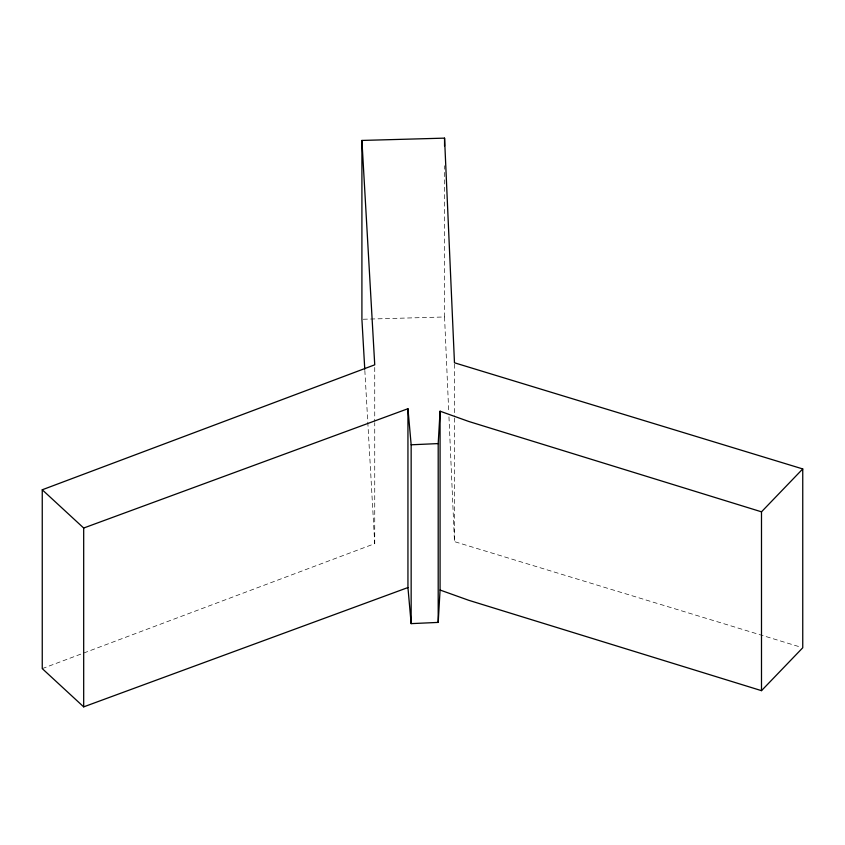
<?xml version="1.0" encoding="UTF-8"?>
<svg xmlns="http://www.w3.org/2000/svg" width="845" height="845" viewBox="0 0 845 845"><rect width="100%" height="100%" fill="white"/><g stroke="black" fill="none" stroke-linecap="round" stroke-linejoin="round"><path stroke-width="0.63" stroke-dasharray="4.22 3.17" d="M42.25 668.617L374.736 543.652L374.736 422.669M363.223 319.241L444.554 316.97L444.554 165.747M448.959 416.817L454.473 541.624L800.226 646.995M364.839 370.448L374.736 543.652M444.554 316.97L448.727 411.557M454.473 364.1L454.473 416.701M454.473 418.021L454.473 541.624M374.736 367.448L374.736 421.359"/><path stroke-width="1.27" d="M361.913 140.439L374.736 364.818L42.25 489.783L83.687 528.03L407.945 408.716L407.945 587.55L411.156 623.631L438.196 622.406L438.196 443.583L440.076 411.198L468.753 421.465L761.493 511.827L802.75 468.933L454.473 362.79L444.554 138.136L361.913 140.439L361.913 319.273L364.765 369.138M438.196 622.406L440.076 590.032L440.076 411.198M440.076 590.032L468.753 600.299L761.493 690.661L802.75 647.766L802.75 468.933M42.25 489.783L42.25 668.617L83.687 706.864L407.945 587.55M411.156 623.631L411.156 444.797L438.196 443.583M407.945 408.716L411.156 444.797M761.493 511.827L761.493 690.661M444.554 138.136L444.554 146.027M83.687 528.03L83.687 706.864"/></g></svg>
